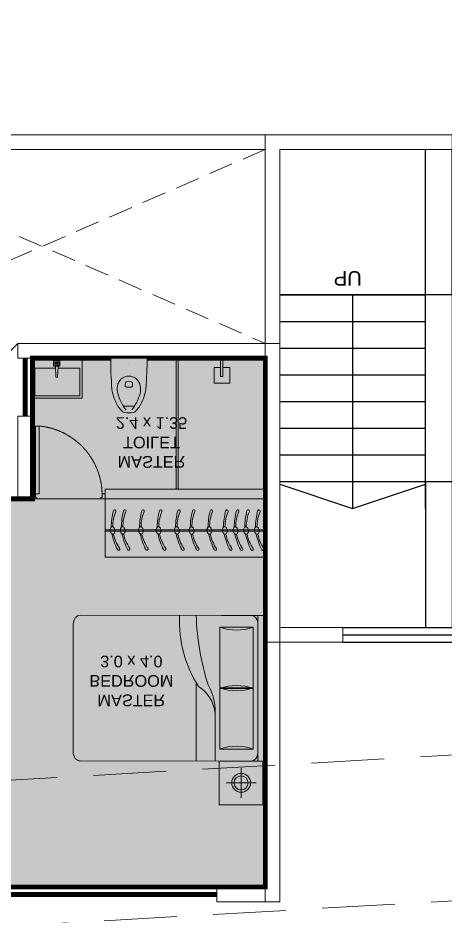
# Model space of a CAD drawing. Header units: inches. Extents: x 27644242 to 29761523, y -859349 to 216979.
# Drawn here: x 29072893 to 29077296, y -643340 to -634090 of the extents above; entities that cross this region are included whole.
import ezdxf

# ---------------------------------------------------------------- set-up
doc = ezdxf.new("R2010")
doc.units = ezdxf.units.IN
doc.header["$MEASUREMENT"] = 0
doc.set_wipeout_variables(frame=1)
for name, pattern in [('01-Xref Col Podium Lvl-1$0$HIDDEN', [0.375, 0.25, -0.125]), ('DASHED', [0.75, 0.5, -0.25]), ('DASHED2', [0.375, 0.25, -0.125]), ('HIDDEN', [0.375, 0.25, -0.125])]:
    doc.linetypes.add(name, pattern=pattern)
doc.layers.get('Defpoints').update_dxf_attribs({"color": 8})
for name, color, linetype, lineweight in [('AHC-A-DUCT', 14, 'HIDDEN', 5), ('DOOR', 4, 'Continuous', 0), ('FURN', 250, 'Continuous', 0), ('RVA Site Boundary', 17, 'Continuous', 15), ('WALL', 7, 'Continuous', 20), ('WINDOW', 162, 'Continuous', 13)]:
    doc.layers.add(name, color=color, linetype=linetype, lineweight=lineweight)
doc.layers.add('BHK HATCH', color=8, linetype='Continuous', lineweight=5, transparency=0.85)
for name, color, linetype in [('KPA Elevation Line 3', 252, 'Continuous'), ('KPA General Plan Line', 1, 'Continuous'), ('KPA Glass', 152, 'Continuous'), ('KPA Stair Line', 253, 'Continuous'), ('KPA Text', 7, 'Continuous'), ('text', 7, 'Continuous')]:
    doc.layers.add(name, color=color, linetype=linetype)
doc.styles.add('AMITS', font='arial.ttf')
doc.styles.get("Standard").update_dxf_attribs({"font": 'swiss.ttf'})

# ---------------------------------------------------------------- blocks, each defined once
blk = doc.blocks.new('A$C69BC79EC')
for p, q in [((980, 3480), (230, 3229.999999996275)), ((980, 1280), (980, 3480)), ((1730, 3229.999999996275), (980, 3480)), ((2755, 3480), (2005, 3229.999999996275)), ((2755, 1280), (2755, 3480)), ((3505, 3229.999999996267), (2755, 3480))]:
    blk.add_line(p, q)
at = {"layer": 'KPA Elevation Line 3'}
for p, q in [((1730, 1280), (1730, 3480)), ((2005, 3480), (2005, 1280)), ((1730, 3205), (2005, 3205)), ((1730, 1280), (2005, 1280))]:
    blk.add_line(p, q, dxfattribs=at)
at = {"layer": 'KPA General Plan Line'}
blk.add_line((1730, -370), (230, -370), dxfattribs=at)
at = {"layer": 'KPA Glass', "ltscale": 500}
for p, q in [((2855, 4855), (755, 4855)), ((2855, 4779.999999998137), (755, 4779.999999998137)), ((2855, 4705), (755, 4705))]:
    blk.add_line(p, q, dxfattribs=at)
at = {"layer": 'KPA Stair Line', "ltscale": 500}
for p, q in [((1730, 3205), (1730, 4705)), ((2005, 3205), (2005, 4705)), ((1730, 1280), (1730, -220)), ((2005, 1280), (2005, -220))]:
    blk.add_line(p, q, dxfattribs=at)
at = {"layer": 'KPA Stair Line'}
for p, q in [((230, 3205), (1730, 3205)), ((2005, 3205), (3505, 3204.999999999993)), ((230, 2930), (1730, 2930)), ((2005, 2930), (3505, 2929.999999999993)), ((230, 2655), (1730, 2655)), ((2005, 2655), (3505, 2654.999999999993)), ((230, 2380), (1730, 2380)), ((2005, 2380), (3505, 2379.999999999993)), ((230, 2105), (1730, 2105)), ((2005, 2105), (3505, 2104.999999999993)), ((230, 1830), (1730, 1830)), ((2005, 1830), (3505, 1829.999999999993)), ((230, 1555), (1730, 1555)), ((2005, 1555), (3505, 1554.999999999993)), ((230, 1280), (1730, 1280)), ((3505, 1279.999999999993), (2005, 1280)), ((2005, 1280), (3505, 1279.999999999993))]:
    blk.add_line(p, q, dxfattribs=at)
at = {"layer": 'WALL', "ltscale": 500}
for p, q in [((755, 4854.999999992549), (79.99999999627471, 4854.999999997337)), ((79.99999999627471, -370), (79.99999999627471, 4854.999999997337)), ((755, 4704.999999996275), (755, 4854.999999992549)), ((2855, 4704.999999996275), (2855, 4855)), ((3655, 4854.999999994317), (2855, 4855)), ((3655, 4854.999999994317), (3655, -370.0000000000073)), ((755, 4704.999999992549), (229.9999999962747, 4704.999999996275)), ((229.9999999962747, -370), (229.9999999962747, 4704.999999996275)), ((3505, 4704.999999995387), (2855, 4705)), ((3505, 4704.999999995387), (3505, -220.0000000000073)), ((1730, -220), (3505, -220.0000000000073)), ((1730, -220), (1730, -370)), ((79.99999999627471, -370), (230, -370)), ((1730, -370), (3655, -370.0000000000073))]:
    blk.add_line(p, q, dxfattribs=at)
at = {"layer": 'KPA Text', "extrusion": (-0.0211684914087696, 5.594003454425956e-15, 0.9997759223803486)}
for s, p in [('DN', (-1022.789288384425, 877.3481881730258, -17.51763832254801)), ('UP', (-1034.500082685547, 2659.129080928862, -55.24370541097596))]:
    blk.add_text(s, height=150, rotation=90, dxfattribs=at).set_placement(p)
blk = doc.blocks.new('DOOR_750')
at = {"layer": 'DOOR'}
for points in [[(-70, 50), (-32.5, 50), (-32.5, 750), (-70, 750)], [(-750, 50), (-717.5, 50), (-717.5, 12.5), (-705, 12.5), (-705, 0), (-750, 0)], [(0, 50), (-32.5, 50), (-32.5, 12.5), (-45, 12.5), (-45, 0), (0, 0)]]:
    blk.add_lwpolyline(points, close=True, dxfattribs=at)
at = {"layer": 'DOOR', "linetype": 'DASHED', "ltscale": 10}
blk.add_arc((-2.421077079540668, 38.02074629857511), 715.1792562178572, 95.42209849767376, 179.0402507183887, dxfattribs=at)
blk = doc.blocks.new('A$C700F438C')
at = {"layer": 'FURN', "color": 8, "extrusion": (-6.65398739e-08, 5.27913299e-08, 0.9999999999999966)}
for p, q in [((0.0734448978928413, 1.500018697595919, 3.56294328903e-05), (1.830344896276073, 1.500093958229854, 3.57463328235e-05)), ((1.97999489614267, 1.500100368813264, 3.57562901776e-05), (1.529994896554853, 1.500081092084201, 3.57263482513e-05)), ((1.97999489614267, 1.500100368813264, 3.57562901776e-05), (1.529994896554853, 1.500081092084201, 3.57263482513e-05)), ((1.979988255154239, 1.500090496948359, 3.57562902558e-05), (1.530026043945326, 1.500090964999344, 3.57263498039e-05)), ((1.903794896210456, 1.500097104620408, 3.57512200111e-05), (1.903859151974756, 9.71059967014e-05, 3.58304112815e-05)), ((5.52370602236e-05, 0.0914469115035672, 3.56989099295e-05), (-1.1843185348e-06, 1.408559410292582, 3.56293740573e-05)), ((1.85480011810614, 1.378195005708903, 3.57543952774e-05), (1.512075118414941, 1.378180324337904, 3.57315911756e-05)), ((1.512075118414941, 1.378180324337904, 3.57315911756e-05), (1.512102174376195, 0.7465803249344845, 3.57649359799e-05)), ((1.85483967406617, 0.7465950068410621, 3.5787740913e-05), (1.85480011810614, 1.378195005708903, 3.57543952774e-05)), ((1.267274926716709, 0.7990448372490846, 3.57458755325e-05), (1.267309152548477, 6.98379925552e-05, 3.57880567634e-05)), ((1.512101874515792, 0.7535803248973707, 3.57645664195e-05), (1.854839374205766, 0.7535950068038347, 3.57873713561e-05)), ((1.512128930475228, 0.1219803254939507, 3.57979112238e-05), (1.512101874515792, 0.7535803248973707, 3.57645664195e-05)), ((1.512102174376195, 0.7465803249344845, 3.57649359799e-05), (1.85483967406617, 0.7465950068410621, 3.5787740913e-05)), ((1.854839374205766, 0.7535950068038347, 3.57873713561e-05), (1.854853930166427, 0.1219950068650633, 3.58207153255e-05)), ((1.463150107949331, 0.5030157277345779, 3.5774536812e-05), (1.463171652372693, 7.82281888405e-05, 3.58010889876e-05)), ((1.854853930166427, 0.1219950068650633, 3.58207153255e-05), (1.512128930475228, 0.1219803254939507, 3.57979112238e-05)), ((1.830409152040374, 9.39596061471e-05, 3.5825524094e-05), (0.0735091536553227, 1.86989722124e-05, 3.57086241607e-05)), ((1.903859151974756, 9.71059967014e-05, 3.58304112815e-05), (1.980059151905152, 0.000100370189557, 3.5835481448e-05))]:
    blk.add_line(p, q, dxfattribs=at)
at = {"layer": 'FURN', "linetype": 'Continuous', "lineweight": 0, "extrusion": (-6.65398739e-08, 5.27913299e-08, 0.9999999999999966)}
blk.add_line((1.830411343788, 9.59323838288e-05, 3.58255241331e-05), (1.917418467628522, 9.76868394673e-05, 3.58313134861e-05), dxfattribs=at)
at = {"layer": 'FURN', "color": 8, "extrusion": (6.65398739000137e-08, -5.279133024001068e-08, -0.9999999999999967)}
blk.add_ellipse((0.0734539332624991, 1.40857777869769, 3.56342607795e-05), major_axis=(3.917071146600001e-06, -0.09144091911745802, 4.827548400000001e-09), ratio=0.8032073384844304, start_param=1.570796326798626, end_param=3.141592653595563, dxfattribs=at)
at = {"layer": 'FURN', "color": 8, "extrusion": (6.653987390000091e-08, -5.279132991157698e-08, -0.9999999999999962)}
blk.add_ellipse((1.9588795760028, 1.454399361333457, 3.5757297784e-05), major_axis=(4.614118608890013e-05, -1.077129556435492, 5.686617200000081e-08), ratio=0.8032073384863767, start_param=0.8805869663578222, end_param=1.613255630245892, dxfattribs=at)
at = {"layer": 'FURN', "color": 8, "extrusion": (6.653987389999814e-08, -5.279132986689414e-08, -0.9999999999999967)}
blk.add_ellipse((3.066950111988262, 1.602541370870198, 3.58232080444e-05), major_axis=(9.60825641048e-05, -2.242971343530324, 1.184158334e-07), ratio=0.8032073384830688, start_param=1.197174663451374, end_param=1.525138319639651, dxfattribs=at)
at = {"layer": 'FURN', "color": 8, "extrusion": (6.653987390001414e-08, -5.279133024045852e-08, -0.9999999999999966)}
blk.add_ellipse((1.830351004307885, 1.408673395888399, 3.57511594409e-05), major_axis=(3.917070531000001e-06, -0.0914409191174582, 4.8275484e-09), ratio=0.8032073384844299, start_param=3.141592653587181, end_param=4.712388980382991, dxfattribs=at)
at = {"layer": 'FURN', "color": 8, "extrusion": (6.65398738999977e-08, -5.279132984662301e-08, -0.9999999999999961)}
blk.add_ellipse((1.683422688125574, 2.109731956150653, 3.57043730368e-05), major_axis=(3.26422560197e-05, -0.7620076593121435, 4.022956970000001e-08), ratio=0.803207338485015, start_param=-0.2837941239958099, end_param=0.2837941239958015, dxfattribs=at)
at = {"layer": 'FURN', "color": 8, "extrusion": (6.653987395153829e-08, -5.279132985506829e-08, -0.9999999999999966)}
blk.add_ellipse((0.6693184917839972, 0.0845358356673387, 3.57438074694e-05), major_axis=(-0.7051042924152645, -0.6147182222742352, -1.44657583e-08), ratio=0.6046171697044727, start_param=2.952061422325571, end_param=3.536755933202645, dxfattribs=at)
at = {"layer": 'FURN', "color": 8, "extrusion": (6.653987392887314e-08, -5.279132989028567e-08, -0.9999999999999969)}
blk.add_ellipse((-0.0315052721907705, 0.1902796698749398, 3.56915923838e-05), major_axis=(-1.466956369304711, -0.4935622255935573, -7.155528560000007e-08), ratio=0.5810071678568102, start_param=3.019706066902618, end_param=3.343380915826029, dxfattribs=at)
at = {"layer": 'FURN', "color": 8, "extrusion": (-6.65398738999986e-08, 5.279132984662252e-08, 0.9999999999999961)}
blk.add_ellipse((1.683455694585063, 1.485123548410683, 3.57373491404e-05), major_axis=(3.26422560253e-05, -0.7620076593121435, 4.022956970000001e-08), ratio=0.8032073384850026, start_param=-0.2837941239958166, end_param=0.2837941239958039, dxfattribs=at)
at = {"layer": 'FURN', "color": 8, "extrusion": (6.653987389999818e-08, -5.27913298467047e-08, -0.9999999999999962)}
blk.add_ellipse((1.683518668307442, 0.0150517847331457, 3.5814960377e-05), major_axis=(3.264225508040042e-05, -0.7620076593121599, 4.022956970000062e-08), ratio=0.8032073384865159, start_param=2.857798529592992, end_param=3.425386777583513, dxfattribs=at)
at = {"layer": 'FURN', "color": 8, "extrusion": (-6.653987390000046e-08, 5.279132984662319e-08, 0.9999999999999963)}
blk.add_ellipse((1.683539174768156, -0.6095566235422895, 3.58479356493e-05), major_axis=(3.26422560175e-05, -0.7620076593121435, 4.02295697e-08), ratio=0.8032073384850155, start_param=2.857798529593992, end_param=3.425386777585604, dxfattribs=at)
at = {"layer": 'FURN', "color": 8, "extrusion": (6.653987390001373e-08, -5.279133024062744e-08, -0.9999999999999969)}
blk.add_ellipse((0.0735103556726244, 0.0914412343101958, 3.57037979235e-05), major_axis=(3.917070298899999e-06, -0.09144091911745819, 4.827548399999999e-09), ratio=0.8032073384844313, start_param=-5.7712e-12, end_param=1.57079632679118, dxfattribs=at)
at = {"layer": 'FURN', "color": 8, "extrusion": (6.65398739000147e-08, -5.279133024001162e-08, -0.9999999999999967)}
blk.add_ellipse((1.830407426718011, 0.091536851501246, 3.58206965849e-05), major_axis=(3.917071145300001e-06, -0.09144091911745802, 4.827548400000001e-09), ratio=0.803207338484428, start_param=-1.570796326791178, end_param=5.7536e-12, dxfattribs=at)
blk = doc.blocks.new('BEDROOM')
at = {"layer": 'FURN', "linetype": 'Continuous', "extrusion": (-5.003048166632985e-08, -8.665531942546749e-08, 0.999999999999995)}
for p, q in [((1066.070232762847, 501.3380505466466, -0.000171289452720232), (1066.070206909333, 192.6055803620838, -0.0001980427648345707)), ((911.7039847438076, 346.9718283813472, -0.0001923891247518951), (1220.436454928372, 346.9718025273832, -0.0001769430928029077))]:
    blk.add_line(p, q, dxfattribs=at)
at = {"layer": 'FURN', "ltscale": 500}
blk.add_line((1314.578011713922, 122.087698510134, -9.216121090080294e-05), (1315.198130793869, -1377.902299990721, 2.48985650263001e-05), dxfattribs=at)
at = {"layer": 'FURN', "ltscale": 0.05, "extrusion": (-5.003048166632985e-08, -8.665531942546749e-08, 0.999999999999995), "elevation": -0.0002680690688657816}
blk.add_lwpolyline([(1291.070200993554, 121.9717966123281), (841.0702009935537, 121.9718342963589), (841.0702386748651, 571.971834296358), (1291.070238674865, 571.9717966123263)], close=True, dxfattribs=at)
at = {"layer": 'FURN', "linetype": 'Continuous', "extrusion": (-5.003048166632985e-08, -8.665531942546749e-08, 0.999999999999995)}
for radius in [96.95097812864591, 72.76423796726482]:
    blk.add_circle((1066.070219836068, 346.9718154543436, -0.0002680690688657944), radius, dxfattribs=at)
at = {"layer": 'FURN', "extrusion": (-3.01071703099981e-07, 1.307071692000439e-07, 0.9999999999999463), "xscale": -1000.000000000015, "yscale": 1000.000000000015, "zscale": 1000.000000000007, "rotation": 180.0236273616612}
blk.add_blockref('A$C700F438C', (-665.4810132270508, 121.3715413175769, -0.03630746716227812), dxfattribs=at)
blk = doc.blocks.new('wardrobe')
at = {"layer": 'FURN', "extrusion": (9.3648474e-09, -6.4054214e-09, 1)}
for p, q in [((-179339.9319538271, 670701.1253851951, 0.001654056043776488), (-179339.6911575368, 671301.5740311678, 0.001657899915362488)), ((-179339.6911575368, 671301.5740311678, 0.001657899915362488), (-177689.691295729, 671300.8985882141, 0.001642443591949887)), ((-177689.9321141351, 670700.3947943129, 0.001654057376228178), (-179339.9319538271, 670701.1253851951, 0.001654056043776488))]:
    blk.add_line(p, q, dxfattribs=at)
at = {"layer": 'FURN'}
for p, q in [((-177689.9321141351, 670700.3947943129, 0.001654057376228178), (-177689.691295729, 671300.8985882141, 0.001642443591949887)), ((-177689.8242864239, 670969.2735344528, 0.0033225660894623), (-179338.9360700436, 670969.6928653923, 0.0033225660894623)), ((-177689.8194740967, 670981.2735340862, 0.0033225660894623), (-179338.8915724904, 670981.6928563288, 0.0033225660894623))]:
    blk.add_line(p, q, dxfattribs=at)
at = {"layer": 'FURN', "extrusion": (9.3648474e-09, -6.4054214e-09, 1)}
for points in [[(-179278.6527992443, 671008.697192798, -0.0579524), (-179255.4255184752, 671179.3133524555, -1.08017), (-179230.4970189745, 671170.8268614486, 0.102886), (-179262.4405416033, 671013.3370963088, 0.821198)], [(-179174.1528092542, 671008.6514438248, -0.0579524), (-179150.925528485, 671179.2676034822, -1.08017), (-179125.9970289843, 671170.7811124754, 0.102886), (-179157.9405516131, 671013.2913473354, 0.821198)], [(-178986.1528272715, 671008.5691394588, -0.0579524), (-178962.9255465024, 671179.1852991163, -1.08017), (-178937.9970470017, 671170.6988081096, 0.102886), (-178969.9405696305, 671013.2090429695, 0.821198)], [(-178803.9028447357, 671008.4893523796, -0.0579524), (-178780.6755639666, 671179.1055120371, -1.08017), (-178755.7470644658, 671170.6190210303, 0.102886), (-178787.6905870946, 671013.1292558903, 0.821198)], [(-178615.6528627772, 671008.4069385647, -0.0579524), (-178592.4255820081, 671179.0230982221, -1.08017), (-178567.4970825074, 671170.5366072154, 0.102886), (-178599.4406051363, 671013.0468420754, 0.821198)], [(-178463.4028773655, 671008.3402851622, -0.0579524), (-178440.1755965964, 671178.9564448196, -1.08017), (-178415.2470970957, 671170.4699538128, 0.102886), (-178447.1906197245, 671012.9801886728, 0.821198)], [(-178281.1528948296, 671008.2604980792, -0.0579524), (-178257.9256140605, 671178.8766577367, -1.08017), (-178232.9971145598, 671170.3901667299, 0.102886), (-178264.9406371886, 671012.9004015898, 0.821198)], [(-178121.7866026715, 671008.190729235, -0.0579524), (-178098.5593219024, 671178.8068888925, -1.08017), (-178073.6308224017, 671170.3203978856, 0.102886), (-178105.5743450305, 671012.8306327456, 0.821198)], [(-178011.2023081102, 671008.1423166214, -0.0579524), (-177987.9750273411, 671178.7584762789, -1.08017), (-177963.0465278404, 671170.2719852721, 0.102886), (-177994.9900504692, 671012.7822201321, 0.821198)], [(-177902.4196637843, 671008.0946927542, -0.0579524), (-177879.1923830152, 671178.7108524117, -1.08017), (-177854.2638835145, 671170.2243614048, 0.102886), (-177886.2074061433, 671012.734596265, 0.821198)], [(-177791.8353692193, 671008.0462801406, -0.0579524), (-177768.6080884502, 671178.6624397982, -1.08017), (-177743.6795889495, 671170.1759487913, 0.102886), (-177775.6231115783, 671012.6861836513, 0.821198)]]:
    blk.add_lwpolyline(points, format="xyb", dxfattribs=at)
for points in [[(-179268.3400056766, 671013.8274481322, -0.144333), (-179259.4216683369, 671012.1674988873, -0.107177), (-179250.0418392335, 671004.5162580581, -0.0778182), (-179243.7048838651, 670993.3889121476, -0.06501649999999999), (-179240.179683402, 670978.5018788192, -0.06501649999999999), (-179240.5955590895, 670963.2088134942, -0.0778182), (-179244.5306792353, 670951.0231801585, -0.107177), (-179252.153489063, 670941.6202311226, -0.144333), (-179260.5460488024, 670938.1768151704, -0.144333), (-179269.4644667157, 670939.836756114, -0.107177), (-179278.8442877618, 670947.4879977736, -0.0778182), (-179285.1812028433, 670958.6153478347, -0.06501649999999999), (-179288.7064516507, 670973.5023761822, -0.06501649999999999), (-179288.290527619, 670988.7954464878, -0.0778182), (-179284.35544776, 671000.9810756732, -0.107177), (-179276.7326459896, 671010.384023879, -0.144333)], [(-179163.8400156865, 671013.781699159, -0.144333), (-179154.9216783468, 671012.121749914, -0.107177), (-179145.5418492434, 671004.4705090848, -0.0778182), (-179139.204893875, 670993.3431631743, -0.06501649999999999), (-179135.6796934118, 670978.456129846, -0.06501649999999999), (-179136.0955690993, 670963.1630645209, -0.0778182), (-179140.0306892452, 670950.9774311851, -0.107177), (-179147.6534990729, 670941.5744821493, -0.144333), (-179156.0460588122, 670938.1310661972, -0.144333), (-179164.9644767256, 670939.7910071409, -0.107177), (-179174.3442977717, 670947.4422488002, -0.0778182), (-179180.6812128532, 670958.5695988614, -0.06501649999999999), (-179184.2064616605, 670973.4566272089, -0.06501649999999999), (-179183.7905376289, 670988.7496975148, -0.0778182), (-179179.8554577699, 671000.9353266999, -0.107177), (-179172.2326559995, 671010.3382749057, -0.144333)], [(-178975.8400337039, 671013.6993947931, -0.144333), (-178966.9216963642, 671012.0394455481, -0.107177), (-178957.5418672607, 671004.3882047187, -0.0778182), (-178951.2049118923, 670993.2608588083, -0.06501649999999999), (-178947.6797114292, 670978.3738254801, -0.06501649999999999), (-178948.0955871167, 670963.080760155, -0.0778182), (-178952.0307072625, 670950.8951268193, -0.107177), (-178959.6535170902, 670941.4921777834, -0.144333), (-178968.0460768296, 670938.0487618314, -0.144333), (-178976.9644947429, 670939.708702775, -0.107177), (-178986.344315789, 670947.3599444343, -0.0778182), (-178992.6812308706, 670958.4872944953, -0.06501649999999999), (-178996.2064796779, 670973.3743228429, -0.06501649999999999), (-178995.7905556462, 670988.6673931489, -0.0778182), (-178991.8554757872, 671000.8530223339, -0.107177), (-178984.2326740168, 671010.2559705396, -0.144333)], [(-178793.590051168, 671013.619607714, -0.144333), (-178784.6717138283, 671011.9596584688, -0.107177), (-178775.2918847249, 671004.3084176397, -0.0778182), (-178768.9549293565, 670993.1810717289, -0.06501649999999999), (-178765.4297288933, 670978.2940384008, -0.06501649999999999), (-178765.8456045808, 670963.0009730757, -0.0778182), (-178769.7807247267, 670950.81533974, -0.107177), (-178777.4035345544, 670941.4123907043, -0.144333), (-178785.7960942938, 670937.968974752, -0.144333), (-178794.7145122071, 670939.6289156957, -0.107177), (-178804.0943332532, 670947.280157355, -0.0778182), (-178810.4312483347, 670958.4075074163, -0.06501649999999999), (-178813.9564971421, 670973.2945357638, -0.06501649999999999), (-178813.5405731104, 670988.5876060695, -0.0778182), (-178809.6054932514, 671000.7732352547, -0.107177), (-178801.982691481, 671010.1761834605, -0.144333)], [(-178605.3400692096, 671013.5371938989, -0.144333), (-178596.4217318699, 671011.8772446539, -0.107177), (-178587.0419027665, 671004.2260038246, -0.0778182), (-178580.7049473981, 670993.0986579141, -0.06501649999999999), (-178577.1797469349, 670978.2116245858, -0.06501649999999999), (-178577.5956226224, 670962.9185592608, -0.0778182), (-178581.5307427682, 670950.732925925, -0.107177), (-178589.153552596, 670941.3299768892, -0.144333), (-178597.5461123354, 670937.886560937, -0.144333), (-178606.4645302486, 670939.5465018807, -0.107177), (-178615.8443512948, 670947.19774354, -0.0778182), (-178622.1812663763, 670958.3250936011, -0.06501649999999999), (-178625.7065151836, 670973.2121219488, -0.06501649999999999), (-178625.290591152, 670988.5051922547, -0.0778182), (-178621.355511293, 671000.6908214397, -0.107177), (-178613.7327095226, 671010.0937696457, -0.144333)], [(-178453.0900837978, 671013.4705404964, -0.144333), (-178444.1717464581, 671011.8105912514, -0.107177), (-178434.7919173547, 671004.1593504221, -0.0778182), (-178428.4549619863, 670993.0320045116, -0.06501649999999999), (-178424.9297615232, 670978.1449711833, -0.06501649999999999), (-178425.3456372107, 670962.8519058583, -0.0778182), (-178429.2807573565, 670950.6662725225, -0.107177), (-178436.9035671842, 670941.2633234865, -0.144333), (-178445.2961269236, 670937.8199075345, -0.144333), (-178454.2145448369, 670939.4798484783, -0.107177), (-178463.594365883, 670947.1310901375, -0.0778182), (-178469.9312809645, 670958.2584401987, -0.06501649999999999), (-178473.4565297719, 670973.1454685464, -0.06501649999999999), (-178473.0406057402, 670988.4385388519, -0.0778182), (-178469.1055258812, 671000.6241680372, -0.107177), (-178461.4827241108, 671010.0271162429, -0.144333)], [(-178270.840101262, 671013.3907534134, -0.144333), (-178261.9217639223, 671011.7308041684, -0.107177), (-178252.5419348189, 671004.079563339, -0.0778182), (-178246.2049794505, 670992.9522174286, -0.06501649999999999), (-178242.6797789873, 670978.0651841004, -0.06501649999999999), (-178243.0956546748, 670962.7721187754, -0.0778182), (-178247.0307748207, 670950.5864854396, -0.107177), (-178254.6535846484, 670941.1835364036, -0.144333), (-178263.0461443878, 670937.7401204515, -0.144333), (-178271.964562301, 670939.4000613954, -0.107177), (-178281.3443833472, 670947.0513030546, -0.0778182), (-178287.6812984287, 670958.1786531158, -0.06501649999999999), (-178291.206547236, 670973.0656814635, -0.06501649999999999), (-178290.7906232044, 670988.358751769, -0.0778182), (-178286.8555433454, 671000.5443809542, -0.107177), (-178279.232741575, 671009.9473291601, -0.144333)], [(-178111.4738091039, 671013.3209845693, -0.144333), (-178102.5554717642, 671011.6610353242, -0.107177), (-178093.1756426607, 671004.0097944951, -0.0778182), (-178086.8386872923, 670992.8824485844, -0.06501649999999999), (-178083.3134868292, 670977.9954152561, -0.06501649999999999), (-178083.7293625167, 670962.7023499311, -0.0778182), (-178087.6644826625, 670950.5167165954, -0.107177), (-178095.2872924902, 670941.1137675596, -0.144333), (-178103.6798522296, 670937.6703516074, -0.144333), (-178112.5982701429, 670939.3302925511, -0.107177), (-178121.978091189, 670946.9815342103, -0.0778182), (-178128.3150062706, 670958.1088842717, -0.06501649999999999), (-178131.8402550779, 670972.9959126192, -0.06501649999999999), (-178131.4243310462, 670988.2889829249, -0.0778182), (-178127.4892511872, 671000.47461211, -0.107177), (-178119.8664494169, 671009.8775603158, -0.144333)], [(-178000.8895145425, 671013.2725719557, -0.144333), (-177991.9711772029, 671011.6126227106, -0.107177), (-177982.5913480994, 671003.9613818814, -0.0778182), (-177976.2543927311, 670992.8340359707, -0.06501649999999999), (-177972.7291922679, 670977.9470026426, -0.06501649999999999), (-177973.1450679554, 670962.6539373175, -0.0778182), (-177977.0801881013, 670950.4683039817, -0.107177), (-177984.7029979289, 670941.0653549461, -0.144333), (-177993.0955576683, 670937.6219389938, -0.144333), (-178002.0139755816, 670939.2818799376, -0.107177), (-178011.3937966277, 670946.9331215969, -0.0778182), (-178017.7307117092, 670958.0604716581, -0.06501649999999999), (-178021.2559605166, 670972.9475000056, -0.06501649999999999), (-178020.840036485, 670988.2405703114, -0.0778182), (-178016.9049566259, 671000.4261994964, -0.107177), (-178009.2821548555, 671009.8291477023, -0.144333)], [(-177892.1068702167, 671013.2249480885, -0.144333), (-177883.188532877, 671011.5649988435, -0.107177), (-177873.8087037736, 671003.9137580142, -0.0778182), (-177867.4717484052, 670992.7864121038, -0.06501649999999999), (-177863.946547942, 670977.8993787754, -0.06501649999999999), (-177864.3624236295, 670962.6063134504, -0.0778182), (-177868.2975437754, 670950.4206801145, -0.107177), (-177875.9203536031, 670941.0177310788, -0.144333), (-177884.3129133425, 670937.5743151268, -0.144333), (-177893.2313312558, 670939.2342560703, -0.107177), (-177902.6111523019, 670946.8854977296, -0.0778182), (-177908.9480673834, 670958.012847791, -0.06501649999999999), (-177912.4733161907, 670972.8998761384, -0.06501649999999999), (-177912.0573921591, 670988.192946444, -0.0778182), (-177908.1223123001, 671000.3785756293, -0.107177), (-177900.4995105297, 671009.7815238353, -0.144333)], [(-177781.5225756517, 671013.176535475, -0.144333), (-177772.604238312, 671011.5165862299, -0.107177), (-177763.2244092085, 671003.8653454006, -0.0778182), (-177756.8874538401, 670992.7379994901, -0.06501649999999999), (-177753.362253377, 670977.8509661617, -0.06501649999999999), (-177753.7781290645, 670962.5579008369, -0.0778182), (-177757.7132492103, 670950.372267501, -0.107177), (-177765.3360590381, 670940.9693184652, -0.144333), (-177773.7286187774, 670937.5259025132, -0.144333), (-177782.6470366907, 670939.1858434568, -0.107177), (-177792.0268577369, 670946.8370851161, -0.0778182), (-177798.3637728184, 670957.9644351773, -0.06501649999999999), (-177801.8890216257, 670972.851463525, -0.06501649999999999), (-177801.4730975941, 670988.1445338305, -0.0778182), (-177797.538017735, 671000.3301630158, -0.107177), (-177789.9152159647, 671009.7331112216, -0.144333)]]:
    blk.add_lwpolyline(points, format="xyb", close=True, dxfattribs=at)
for centre, radius, start, end in [((-178545.148123222, 671107.2747919892, -0.005989446164228918), 745.3024005847423, 192.8833822229445, 206.150255043571), ((-178868.1610454724, 671018.4069481211, -0.005989446164228919), 394.605956053169, 191.4815504651745, 214.9786078866055), ((-178440.6481332318, 671107.229043016, -0.005989446164241579), 745.3024005847423, 192.8833822229445, 206.150255043571), ((-178763.6610554823, 671018.3611991479, -0.005989446164241578), 394.605956053169, 191.4815504651745, 214.9786078866055), ((-178252.6481512492, 671107.14673865, -0.005989446164132779), 745.3024005847423, 192.8833822229445, 206.150255043571), ((-178575.6610734996, 671018.2788947821, -0.005989446164132779), 394.605956053169, 191.4815504651745, 214.9786078866055), ((-178070.3981687134, 671107.0669515708, -0.005989446164330678), 745.3024005847423, 192.8833822229445, 206.150255043571), ((-178393.4110909638, 671018.1991077027, -0.005989446164330618), 394.605956053169, 191.4815504651745, 214.9786078866055), ((-177882.1481867549, 671106.9845377558, -0.005989446164218119), 745.3024005847423, 192.8833822229445, 206.150255043571), ((-178205.1611090054, 671018.1166938879, -0.005989446164218179), 394.605956053169, 191.4815504651745, 214.9786078866055), ((-177729.8982013432, 671106.9178843533, -0.005989446164192519), 745.3024005847423, 192.8833822229445, 206.150255043571), ((-178052.9111235936, 671018.0500404852, -0.005989446164192519), 394.605956053169, 191.4815504651745, 214.9786078866055), ((-177547.6482188073, 671106.8380972703, -0.005989446164168418), 745.3024005847423, 192.8833822229445, 206.150255043571), ((-177870.6611410578, 671017.9702534023, -0.005989446164168478), 394.605956053169, 191.4815504651745, 214.9786078866055), ((-177388.2819266492, 671106.768328426, -0.005989446164531379), 745.3024005847423, 192.8833822229445, 206.150255043571), ((-177711.2948488996, 671017.9004845581, -0.005989446164531319), 394.605956053169, 191.4815504651745, 214.9786078866055), ((-177277.6976320879, 671106.7199158127, -0.005989446164528479), 745.3024005847423, 192.8833822229445, 206.150255043571), ((-177600.7105543383, 671017.8520719445, -0.005989446164528479), 394.605956053169, 191.4815504651745, 214.9786078866055), ((-177168.914987762, 671106.6722919454, -0.00598944616433618), 745.3024005847423, 192.8833822229445, 206.150255043571), ((-177491.9279100124, 671017.8044480775, -0.005989446164336118), 394.605956053169, 191.4815504651745, 214.9786078866055), ((-177058.330693197, 671106.6238793319, -0.005989446164333219), 745.3024005847423, 192.8833822229445, 206.150255043571), ((-177381.3436154474, 671017.7560354639, -0.005989446164333278), 394.605956053169, 191.4815504651745, 214.9786078866055), ((-179202.3082393222, 670784.6203770322, -0.00598944616422898), 13.20589759893129, 206.1504610381712, 34.97883644990284), ((-179097.8082493321, 670784.5746280589, -0.005989446164241519), 13.20589759893129, 206.1504610381712, 34.97883644990284), ((-178909.8082673495, 670784.492323693, -0.005989446164132719), 13.20589759893129, 206.1504610381712, 34.97883644990284), ((-178727.5582848136, 670784.4125366136, -0.005989446164330679), 13.20589759893129, 206.1504610381712, 34.97883644990284), ((-178539.3083028552, 670784.3301227987, -0.005989446164218178), 13.20589759893129, 206.1504610381712, 34.97883644990284), ((-178387.0583174434, 670784.2634693962, -0.005989446164192579), 13.20589759893129, 206.1504610381712, 34.97883644990284), ((-178204.8083349076, 670784.1836823132, -0.005989446164168479), 13.20589759893129, 206.1504610381712, 34.97883644990284), ((-178045.4420427494, 670784.113913469, -0.005989446164531379), 13.20589759893129, 206.1504610381712, 34.97883644990284), ((-177934.8577481882, 670784.0655008554, -0.005989446164528418), 13.20589759893129, 206.1504610381712, 34.97883644990284), ((-177826.0751038623, 670784.0178769884, -0.005989446164336179), 13.20589759893129, 206.1504610381712, 34.97883644990284), ((-177715.4908092973, 670783.9694643748, -0.005989446164333219), 13.20589759893129, 206.1504610381712, 34.97883644990284)]:
    blk.add_arc(centre, radius, start, end, dxfattribs=at)
blk = doc.blocks.new('A$C3D5F2F58')
at = {"color": 0, "linetype": 'ByBlock'}
blk.add_wipeout([(187.50011628095314, 0.0007029809106882112), (-187.49988645238258, 0.002141109449553369), (-185.4461327599712, -124.79427701764467), (-182.64319708290714, -194.17809506666697), (-178.67937656536208, -263.2553945867189), (-175.94513293807603, -301.96418667944084), (-169.5233772166112, -348.5784110480934), (-150.65958313053636, -414.79895548603076), (-143.60576840086605, -432.7434513807498), (-131.4359386546992, -459.4194672303872), (-111.55101623162273, -495.3515091896269), (-106.00146373602581, -504.16207614979146), (-86.31187905213665, -529.656873245913), (-71.77004263157346, -545.0922721066611), (-63.7535681235704, -552.6522667291487), (-55.820945889355016, -558.0207123471199), (-40.62732903216272, -561.9569644665341), (-22.650784500767486, -564.0576937184092), (3.1191860226782637, -564.9819712372704), (29.623588182085655, -563.386044606136), (46.7036936595033, -560.9708889653714), (55.816613053843184, -558.0211040811308), (74.1694634542315, -542.702967029331), (100.9077609306371, -511.3725559020884), (135.40578869359751, -451.2000398289068), (158.3135983791637, -392.2332935974886), (171.18299652454425, -340.03528904007953), (178.86706809347294, -260.36256015572616), (185.06888550975071, -136.10103552398238), (187.40490855322727, -46.04541111191347)], dxfattribs=at)
for p, q in [((-187.5010972647469, 0.0007029809116829711), (187.5010972647469, -0.0007029809116829711)), ((-0.0001206899869430345, -62.50032787627106), (-0.0001206899869430345, -62.50032787627106)), ((-38.34417684682921, -282.4441069934812), (-35.83019779135429, -255.1767006467769)), ((35.8281326717879, -255.1771965825794), (38.34190726578163, -282.4443945058781)), ((-24.19961533470996, -297.9528777467137), (24.19722946341426, -297.9530591965788)), ((-42.54204804944675, -496.8174885845067), (42.53839828186392, -496.8178075689004))]:
    blk.add_line(p, q, dxfattribs=at)
at = {"color": 0, "linetype": 'ByBlock', "extrusion": (0, 0, -1)}
for centre, major_axis, ratio, start_param, end_param in [((3903.021715754829, 5.336121362867516), (4087.626111640523, 164.3945008557587), 0.9402469974905732, 3.100231840976132, 3.182953466203625), ((-3903.021442387271, 5.368060991073435), (-4087.624769956175, 164.4278580952963), 0.9402470159297139, 3.100231840975885, 3.182953466203453), ((-0.0009514335361018311, -305.0664631726902), (84.37101153350417, 84.3710115335042), 0.9999999999999825, 4.0733299556064, 6.922251383800011), ((-27.34333802255787, -255.9594638445444), (6.026525934484352, 6.026525934484353), 0.9999999999973382, 4.018939732921321, 4.852375116918253), ((-0.001057996767485747, -292.2711204833024), (-38.16791187460797, 38.16791187460796), 0.9999999999999851, 0.139987881863427, 1.430815943345945), ((27.34126703434958, -255.9596688687827), (6.026537183955396, 6.026537183955397), 0.9999999999970494, -0.1399786381201538, 0.6934719302451016), ((275.8096101164956, -257.5165176812914), (321.4138594013794, 321.4138594013795), 0.9999999999999842, 3.353440802212683, 3.793890346916726), ((86.94657025271954, -319.104996327497), (146.6450412105385, 146.6450412105385), 0.9999999999999918, 3.705861349966813, 4.079164587688122), ((326.3046916335552, -245.8093728538863), (-323.4226960226755, 323.4226960226754), 0.9999999999998977, 4.816657477375592, 5.235079919721876), ((-24.19956207924042, -283.7482577751036), (10.0441831062959, 10.0441831062959), 0.9999999999995852, 2.356198239399527, 4.018928911878863), ((24.19728271947315, -283.7484392249714), (-10.04417346387967, 10.04417346387967), 0.9999999999995556, 2.264264766379833, 3.926994566194867), ((-326.3066865018882, -245.806926078347), (-323.4226960226392, 323.4226960226392), 0.9999999999998939, 2.618908689068238, 3.037332178612136), ((-275.8114654978235, -257.514449539239), (-321.413859401371, 321.4138594013709), 0.9999999999999198, 2.489302284144396, 2.92975182884846), ((-86.94888745475691, -319.1043443575218), (-146.6450412105745, 146.6450412105745), 0.9999999999999966, 2.204028217905958, 2.577331455627266), ((119.317531459139, -350.4991460226909), (192.8483156408264, 192.8483156408265), 0.9999999999996505, 3.092098341611679, 3.328461824491127), ((-40.86965387194141, -527.3831097477766), (24.10605552579581, 24.10605552579582), 0.9999999999997885, 2.52830116013461, 3.092098516144597), ((-42.54196283946294, -474.0900966303486), (16.07069297006956, 16.07069297006956), 0.9999999999997307, 2.356198239399343, 3.38783600578178), ((42.53848349126565, -474.0904156141503), (16.0707090407633, 16.0707090407633), 0.9999999999999711, 1.324558553155231, 2.356198239399556), ((40.86554763679669, -527.3834161899506), (24.10603945512559, 24.1060394551256), 0.9999999999991802, 1.620297613588609, 2.184094812518512), ((-119.3203113403979, -350.4982513199195), (192.848315640911, 192.8483156409111), 0.9999999999995629, 1.383934654308197, 1.620297613588678), ((-0.001305734640482115, -292.2739921861062), (-192.8462850393787, 192.8462850393787), 0.9999999999999838, 3.754889937231234, 4.099098604700583)]:
    blk.add_ellipse(centre, major_axis=major_axis, ratio=ratio, start_param=start_param, end_param=end_param, dxfattribs=at)
blk = doc.blocks.new('A$C3E645E75')
at = {"extrusion": (0, 0, -1), "zscale": -0.9999999999999998, "rotation": 179.9999999999989}
blk.add_blockref('A$C3D5F2F58', (0.0001145812657341594, 0.001422045185563547), dxfattribs=at)
blk = doc.blocks.new('A$C3C731254-flat-1')
at = {"layer": 'FURN'}
for p, q in [((-77430.43748000963, -2819.970071324147), (-77430.67847345052, -2801.689654865302)), ((-77430.43748003093, -2801.689654865157), (-77317.8748892299, -2796.971816414385)), ((-77430.43748000963, -2819.970071324147), (-77317.87488921489, -2824.687909652857))]:
    blk.add_line(p, q, dxfattribs=at)
for points in [[(-77233.28092653771, -3060.590108068543), (-77647.68076634045, -3060.590108293196), (-77647.6807665959, -2547.467935639521), (-77233.28092680452, -2547.467935414868)], [(-77262.74279708727, -2843.048399874649), (-77262.74279714511, -2778.289552053029), (-77317.87488925141, -2778.289552060189), (-77317.87488920493, -2843.04839988178)], [(-77274.95999168088, -2830.831205317023), (-77274.95999170274, -2790.506746669416), (-77305.65769463503, -2790.506746663305), (-77305.65769462456, -2830.831205310911)], [(-77287.17718628586, -2818.614010713907), (-77287.17718628311, -2802.723941240285), (-77293.44050005279, -2802.723941243661), (-77293.44050003283, -2818.614010717312)]]:
    blk.add_lwpolyline(points, close=True, dxfattribs=at)
blk.add_lwpolyline([(-77338.50133330109, -2823.82339306979), (-77338.50133318597, -3036.155718951602), (-77623.24637716833, -3036.155719105969), (-77623.24637740865, -2571.902324800263), (-77338.50133343766, -2571.902324645896), (-77338.50133330381, -2797.836333065352)], dxfattribs=at)
blk = doc.blocks.new('A$C3A956F37-flat-1')
at = {"layer": 'FURN'}
blk.add_line((-168.3018512507224, 90.21167682122905), (-6.357986057992093e-05, 90.21167732175672), dxfattribs=at)
for points in [[(-97.08217719242748, 66.7323122372909), (-97.08217699390661, -2.887973096221685e-07), (-258.5135283042036, -7.690396159887314e-07), (-258.5135287844423, 161.4313505413011), (-97.08217747414528, 161.4313510215434), (-97.08217726227304, 90.21167703301762)], [(-6.351125193759799e-05, 67.13475424569333), (-191.3787742581335, 67.13475367650972), (-191.3787743267858, 90.21167675257311), (-168.3018512507224, 90.21167682122905)]]:
    blk.add_lwpolyline(points, dxfattribs=at)
blk = doc.blocks.new('A$C4D4B4B8A')
at = {"layer": 'Defpoints', "ltscale": 500}
blk.add_lwpolyline([(250.0175805352628, 150.0000000034197, 50, 50, 0), (4100.000483777374, 150.0000000044529, 50, 50, 0), (4100.000483773649, 2400.007080021052, 50, 50, 0), (4250.000480554998, 2399.992913547117, 50, 50, 0), (4250.000480554998, 2299.999996785074, 50, 50, 0), (5550.315692935139, 2299.98583031114, 50, 50, 0), (5550.098537929356, 3749.971660619267, 50, 50, 0), (7350.017574097961, 3749.999993566424, 50, 50, 0), (7350.017574097961, 2300.037213738309, 50, 50, 0), (9750.017574097961, 2300.037213738309, 50, 50, 0), (9749.999409079552, 7747.70853935901, 50, 50, 0), (6450.008495170623, 7747.803542885667, 50, 50, 0), (6450.026664163917, 7750.094988395635, 50, 50, 0), (3450.017577979714, 7749.99999059923, 50, 50, 0), (3450.017577264458, 7749.999993535035, 50, 50, 0), (50.00000023841858, 7749.999989942022, 50, 50, 0), (50.00000023841858, 149.9999967845215, 50, 50, 0), (1450.018064070493, 150.0000000037253, 50, 50, 0)], format="xyseb", dxfattribs=at)
at = {"layer": 'FURN', "ltscale": 500}
for p, q in [((7349.99996765703, 3750.000660457459), (8099.99996765703, 3749.976508271953)), ((8829.99996765703, 3650.00066367611), (8829.99996765703, 2300.037880629345)), ((8849.99996765703, 3650.00066367611), (8849.99996765703, 2300.037880629345))]:
    blk.add_line(p, q, dxfattribs=at)
at = {"layer": 'WALL', "ltscale": 500}
for points in [[(9249.999993801117, 7899.565670215845), (9249.999993801117, 7749.565673434496), (9749.99996765703, 7749.999980456516), (9749.99996765703, 7899.999977237865)], [(9899.999964438379, 7900.109220882077), (9749.99996765703, 7900.109220882077), (9749.99996765703, 2150.037880629359), (9899.999964438379, 2150.037880629359)], [(7349.99996765703, 3750.000660457459), (7199.99997087568, 3750.000660457459), (7199.99997087568, 2900.00066367611), (7349.99996765703, 2900.00066367611)]]:
    blk.add_lwpolyline(points, close=True, dxfattribs=at)
blk.add_lwpolyline([(9749.99996765703, 3750.000660457459), (8099.99996765703, 3750.000660457459), (8099.99996765703, 3650.00066367611), (9749.99996765703, 3650.00066367611)], dxfattribs=at)
at = {"layer": 'WINDOW', "ltscale": 500, "const_width": 50}
for points in [[(6899.999994188547, 7824.999981154207), (9249.999993801117, 7824.56567182517)], [(7274.999969266355, 2900.00066367611), (7274.999969266355, 2300.037880629345)]]:
    blk.add_lwpolyline(points, dxfattribs=at)
at = {"rotation": 269.9999999999912}
for name, p in [('A$C3C731254-flat-1', (10410.59006224573, -74933.2430459088)), ('A$C3A956F37-flat-1', (9222.32675864175, 2300.037817049495))]:
    blk.add_blockref(name, p, dxfattribs=at)
at = {"layer": 'DOOR', "rotation": 180}
blk.add_blockref('DOOR_750', (7349.99996765703, 3750.000660457459), dxfattribs=at)
at = {"layer": 'FURN', "ltscale": 500}
blk.add_blockref('BEDROOM', (8434.825156513602, 6328.287498265912, 0.0006576594325284357), dxfattribs=at)
at = {"layer": 'FURN', "xscale": -1, "rotation": 180}
blk.add_blockref('wardrobe', (187439.6857190914, 675051.5505372004, -0.001657347184454745), dxfattribs=at)
at = {"layer": 'text', "ltscale": 100, "insert": (7511.475628703833, 5363.692142731539), "char_height": 120, "width": 1715.234679162502, "attachment_point": 7, "style": 'AMITS'}
blk.add_mtext('\\pxqc;MASTER \\PBEDROOM\\P3.0 x 4.0', dxfattribs=at)
at = {"layer": 'FURN', "extrusion": (0, 0, -1), "zscale": -1, "rotation": 359.9997802697439}
blk.add_blockref('A$C3E645E75', (-8343.499974187464, 2300.037880629345), dxfattribs=at)
at = {"layer": 'BHK HATCH', "ltscale": 500, "true_color": 0xff00ff}
h = blk.add_hatch(color=6, dxfattribs=at)
h.dxf.hatch_style = 1
edge = h.paths.add_edge_path()
edge.add_line((250.0175805352628, 150.0000000034197), (4100.000483777374, 150.0000000044529))
edge.add_line((4100.000483777374, 150.0000000044529), (4100.000483773649, 2400.007080021052))
edge.add_line((4100.000483773649, 2400.007080021052), (4250.000480554998, 2399.992913547117))
edge.add_line((4250.000480554998, 2399.992913547117), (4250.000480554998, 2299.999996785074))
edge.add_line((4250.000480554998, 2299.999996785074), (5550.315692935139, 2299.98583031114))
edge.add_line((5550.315692935139, 2299.98583031114), (5550.098537929356, 3749.971660619267))
edge.add_line((5550.098537929356, 3749.971660619267), (7350.017574097961, 3749.999993566424))
edge.add_line((7350.017574097961, 3749.999993566424), (7350.017574097961, 2300.037213738309))
edge.add_line((7350.017574097961, 2300.037213738309), (9750.017574097961, 2300.037213738309))
edge.add_line((9750.017574097961, 2300.037213738309), (9749.999409079552, 7747.70853935901))
edge.add_line((9749.999409079552, 7747.70853935901), (6450.008495170623, 7747.803542885667))
edge.add_line((6450.008495170623, 7747.803542885667), (6450.026664163917, 7750.094988395635))
edge.add_line((6450.026664163917, 7750.094988395635), (3450.017577979714, 7749.99999059923))
edge.add_line((3450.017577979714, 7749.99999059923), (3450.017577264458, 7749.999993535035))
edge.add_line((3450.017577264458, 7749.999993535035), (50.00000023841858, 7749.999989942022))
edge.add_line((50.00000023841858, 7749.999989942022), (50.00000023841858, 149.9999967845224))
edge.add_line((50.00000023841858, 149.9999967845215), (1450.018064070493, 150.0000000037253))
at = {"layer": 'WALL', "ltscale": 500}
blk.add_lwpolyline([(7200.063756939024, 2300.037880629345), (7200.063756939024, 2150.037883847996), (9749.99996765703, 2150.037883847996), (9749.99996765703, 2300.037880629345)], close=True, dxfattribs=at)
at = {"layer": 'text', "ltscale": 100, "insert": (7719.094104774296, 2907.530127794409), "char_height": 120, "width": 1715.234679162502, "attachment_point": 7, "style": 'AMITS'}
blk.add_mtext('\\pxqc;MASTER\\PTOILET\\P2.4 x 1.35', dxfattribs=at)

msp = doc.modelspace()

# ---------------------------------------------------------------- linework, layer by layer
at = {"layer": 'RVA Site Boundary', "color": 252, "linetype": '01-Xref Col Podium Lvl-1$0$HIDDEN', "ltscale": 3000}
for points in [[(29117725.29782116, -628275.5077187541), (29119006.8019852, -633060.4665236196), (29119222.28693617, -633843.1969147181), (29117092.95191945, -637769.2320109251), (29120135.15364406, -640629.779725997), (29120270.61755222, -644842.1801159021), (29119614.6100837, -646225.3905082486), (29119403.09392916, -646207.0198462683), (29112333.01431342, -645592.9671602161), (29110340.53755154, -645338.2988211608), (29110031.53658263, -643730.6442269809), (29106872.8238459, -643146.9573207404), (29106636.01426735, -643103.1981473279), (29097508.83154273, -640887.5760611134), (29091807.54978744, -642715.977732243), (29090493.17895852, -643059.2332131905), (29084534.56496125, -642892.5865470759), (29078620.19521775, -643087.3952375159), (29077901.99666707, -643152.8385726648), (29070600.57059023, -643569.724683041), (29062287.46919772, -644326.4325964965)], [(29116277.72625696, -628668.6544786615), (29117559.21780124, -633453.5661630451), (29117615.77334568, -633658.9992720692), (29115223.30863272, -638070.188848062), (29118655.85995152, -641297.7778512686), (29118759.72192949, -644527.4811901059), (29118705.96658156, -644640.8258690459), (29112493.06248812, -644101.2208498506), (29111608.48859914, -643988.1590729768), (29111311.25440283, -642441.7240474166), (29107145.38888732, -641671.9290843343), (29106949.4615382, -641635.7243881428), (29097452.5959898, -639330.3618580289), (29091388.68824555, -641275.0577227564), (29090321.20518526, -641553.8370468264), (29084530.83856599, -641391.8958146668), (29078527.36789878, -641589.6393291063), (29077791.15301273, -641656.7243399068), (29070489.79792311, -642073.6063971593), (29062062.99622542, -642840.6639883852)]]:
    msp.add_lwpolyline(points, dxfattribs=at)
at = {"layer": 'WALL', "ltscale": 500}
msp.add_lwpolyline([(29075443.25909872, -635292.7098656546), (29069943.45543242, -635292.7098656546), (29069943.45543242, -635442.7098231155), (29075443.25909872, -635442.7098231155)], close=True, dxfattribs=at)

# ---------------------------------------------------------------- block references
at = {"ltscale": 500, "rotation": 180}
msp.add_blockref('A$C69BC79EC', (29079098.25909872, -635662.7238051278), dxfattribs=at)

# ---------------------------------------------------------------- next in the draw order: block references
at = {"color": 2, "ltscale": 500, "xscale": -1, "rotation": 180}
msp.add_blockref('A$C4D4B4B8A', (29065693.25913107, -635292.7237809785), dxfattribs=at)

# ---------------------------------------------------------------- next in the draw order: linework, layer by layer
at = {"layer": 'AHC-A-DUCT', "linetype": 'DASHED2', "ltscale": 1000}
for p, q in [((29075443.25909873, -635442.7098231155), (29070843.2596084, -637442.7237809822)), ((29070843.2596084, -635442.7230553201), (29075443.25910195, -637442.7602722731)), ((29072893.32289123, -637442.7602722731), (29071394.20302122, -638892.7230521012))]:
    msp.add_line(p, q, dxfattribs=at)

doc.saveas('drawing.dxf')
